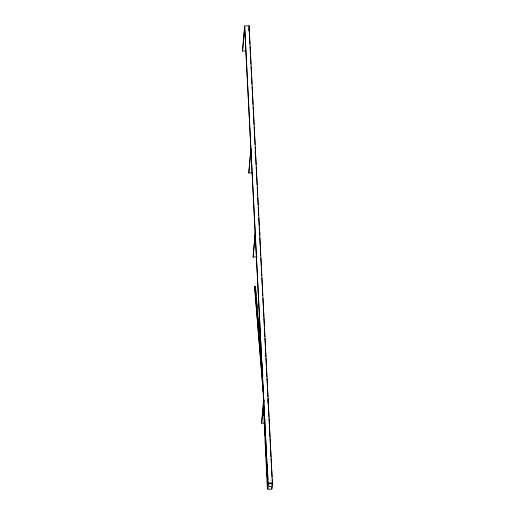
<?xml version="1.0" encoding="UTF-8"?>
<svg xmlns="http://www.w3.org/2000/svg" width="515" height="515" viewBox="0 0 515 515"><rect width="100%" height="100%" fill="white"/><g stroke="black" fill="none" stroke-linecap="round" stroke-linejoin="round"><path stroke-width="0.77" d="M266.925 467.807L266.912 467.073M244.619 26.741L268 483.862L272.403 483.656L249.093 25.75L244.689 25.956L242.526 50.193L242.571 51.062L245.7 50.914M242.571 51.062L244.664 27.61M249.093 25.75L249.434 34.569M248.97 30.43L249.318 26.523L249.015 31.299M250.857 148.681L248.809 173.001L252.723 172.815M248.809 173.001L250.902 149.543M255.208 152.369L255.556 148.462L255.183 154.017M255.157 232.761L253.11 257.088L257.024 256.901M253.11 257.088L255.202 233.63M259.573 235.67L259.856 232.542L259.689 235.754M264.736 423.085L261.607 423.233L263.995 399.762M263.783 402.118L263.925 400.548M268.07 401.816L268.354 398.694L268.045 403.464M272.358 482.787L271.798 489.07L267.98 489.25L267.362 488.696L268.019 482.703M268 483.862L244.689 25.956M267.98 489.25L268.54 482.967M272.345 482.497L271.798 489.07M261.607 423.233L263.654 398.913L254.603 286.379L255.485 286.334L262.367 370.015M263.429 406.045L267.362 488.696M268.07 483.076L272.474 482.87M266.918 467.762L266.847 466.21L266.867 466.938M262.695 373.999L262.888 376.394M256.019 295.262L255.71 290.692M256.213 297.657L256.541 301.642M256.74 304.03L257.069 308.015M257.262 310.41L257.59 314.395M257.79 316.783L258.112 320.768M258.247 322.364L258.639 327.141M258.768 328.737L259.097 332.722M259.296 335.111L259.624 339.095M259.818 341.49L260.146 345.475M260.339 347.863L260.667 351.848M260.867 354.236L261.195 358.221M254.603 286.379L263.32 392.372M264.762 419.976L264.742 418.972M266.358 452.679C266.261 451.224 266.409 454.436 266.364 452.833M249.518 36.179L249.93 44.213M250.052 46.62L250.464 54.654M250.548 56.257L250.953 64.291M251.075 66.705L251.487 74.739M251.571 76.342L251.983 84.376M252.105 86.79L252.517 94.824M252.601 96.427L253.007 104.461M253.135 106.875L253.541 114.909M253.625 116.512L254.037 124.546M254.159 126.96L254.571 134.988M254.655 136.597L255.067 144.631M255.189 147.039L255.601 155.073M255.678 156.682L256.09 164.716M256.213 167.124L256.625 175.158M256.708 176.767L257.12 184.801M257.243 187.209L257.655 195.243M257.777 197.657L258.144 204.886M258.266 207.294L258.678 215.328M258.8 217.736L259.212 225.77M259.296 227.379L259.708 235.413M259.83 237.821L260.242 245.855M260.326 247.464L260.732 255.498M260.86 257.906L261.266 265.94M261.35 267.549L261.762 275.583M261.884 277.991L262.296 286.025M262.38 287.634L262.785 295.668M262.914 298.076L263.32 306.11M263.403 307.719L263.854 316.551M263.938 318.161L264.35 326.195M264.472 328.602L264.884 336.636M264.968 338.246L265.38 346.28M265.502 348.687L265.914 356.721M265.991 358.331L266.403 366.365M266.525 368.772L266.937 376.806M267.021 378.416L267.433 386.45M267.555 388.857L267.967 396.891M268.045 398.501L268.502 407.333M268.579 408.942L268.991 416.976M269.075 418.586L269.525 427.418M269.609 429.027L270.021 437.061M270.105 438.664L270.555 447.503M270.639 449.112L271.045 457.146M271.128 458.749L271.579 467.588M271.663 469.197L272.075 477.231M272.197 479.639L272.403 483.656M267.317 464.749L267.562 469.564M267.806 474.379L268.058 479.195M263.68 410.861L263.925 415.676M264.214 421.289L264.459 426.105M264.704 430.92L264.948 435.735M265.238 441.349L265.483 446.164M265.772 451.777L266.017 456.593M266.261 461.408L266.506 466.223M266.796 471.837L267.04 476.652M267.291 481.467L267.536 486.276M255.485 286.334L255.633 289.243M264.768 419.377L264.781 419.931M264.407 418.534L264.485 420.131L264.414 418.521M265.199 430.244L265.251 431.409L265.206 430.27M269.551 486.553L270.414 486.527L269.596 486.527"/></g></svg>
